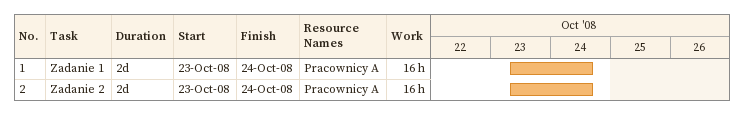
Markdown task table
| ID | Task | Duration | Start | Finish | Resources | Work (h) |
|---|---|---|---|---|---|---|
| 1 | Zadanie 1 | 2d | 2008-10-23 | 2008-10-24 | Pracownicy A | 16 |
| 2 | Zadanie 2 | 2d | 2008-10-23 | 2008-10-24 | Pracownicy A | 16 |
